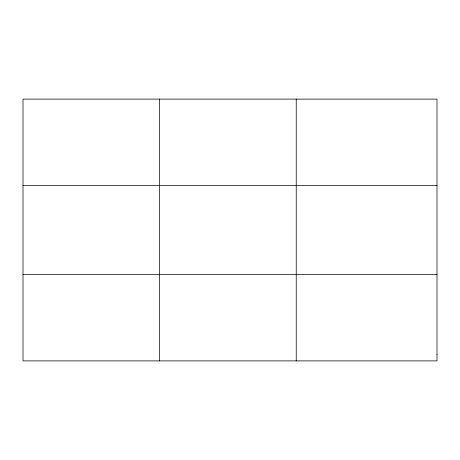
<?xml version="1.0" encoding="UTF-8"?>
<svg xmlns="http://www.w3.org/2000/svg" width="460" height="460" viewBox="0 0 460 460"><rect width="100%" height="100%" fill="white"/><g stroke="black" fill="none" stroke-linecap="round" stroke-linejoin="round"><path stroke-width="0.69" d="M159.62 360.887L159.62 99.113M296.24 360.887L296.24 99.113M23 185.501L437 185.501M23 274.499L437 274.499M437 354.717L437 360.887L23 360.887L23 99.113L437 99.113L437 354.717"/></g></svg>
